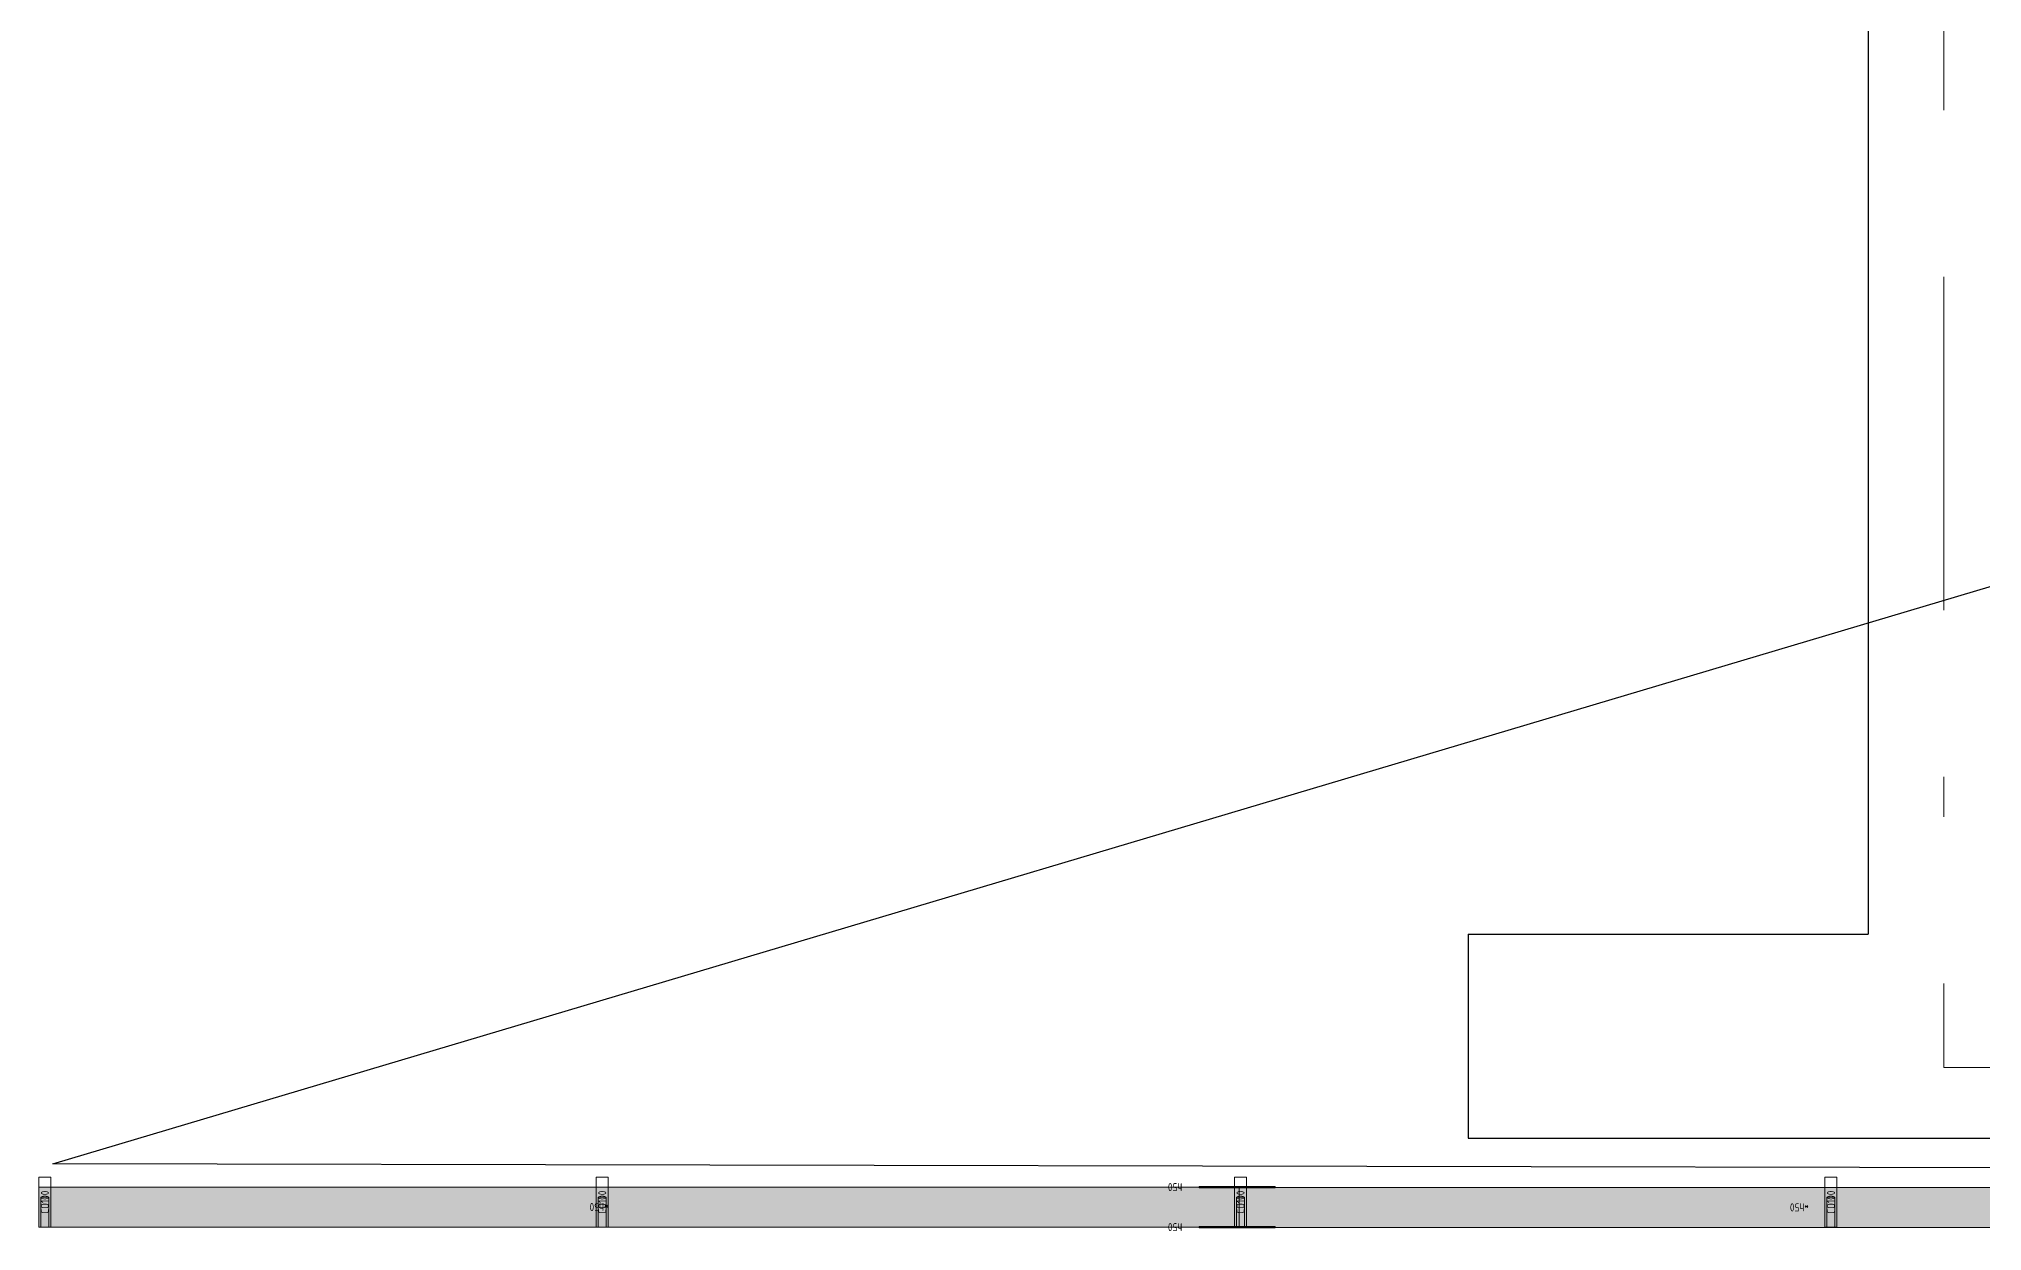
# Model space of a CAD drawing. Header units: metres. Extents: x -472 to 201, y -446 to -235.
# Drawn here: x -168.257 to -163.4, y -322.583 to -319.602 of the extents above; entities that cross this region are included whole.
import ezdxf
from ezdxf import colors
from ezdxf.entities.mleader import LeaderData, LeaderLine
from ezdxf.enums import TextEntityAlignment as Align
from ezdxf.math import Vec2, Vec3

# ---------------------------------------------------------------- set-up
doc = ezdxf.new("R2010")
doc.units = ezdxf.units.M
doc.header["$MEASUREMENT"] = 0
doc.linetypes.add('( Border )', pattern=[1.751, 0.5, -0.25, 0.5, -0.25, 0.001, -0.25])
doc.layers.add('Электрика', color=7, linetype='Continuous')
doc.styles.get("Standard").update_dxf_attribs({"font": 'txt.shx'})
doc.styles.add('Атрибут IEK', font='txt.shx', dxfattribs={"width": 0.8})
pattern_1 = [(0, (-1424.167, 32.5), (65, 54.1667), [86.6667, -43.3333]), (0, (-1424.167, 65), (65, 54.1667), [86.6667, -43.3333]), (90, (-1456.667, 43.333), (-65, 54.1667), [10.8333, -97.5]), (90, (-1435, 43.333), (-65, 54.1667), [10.8333, -97.5]), (45, (-1500, 6e-13), (65, 54.166667), [15.3205, -30.641, 15.3205, -857.9568]), (315, (-1435, 43.333), (65, -54.166667), [15.3205, -30.641, 15.3205, -857.9568])]

# ---------------------------------------------------------------- blocks, each defined once
blk = doc.blocks.new('*U309')
at = {"linetype": 'ByBlock', "lineweight": 0, "transparency": 33554559}
h = blk.add_hatch(dxfattribs=at)
h.set_pattern_fill('SLOTPERF', color=0, scale=130, pattern_type=2)
h.set_pattern_definition(pattern_1)
h.paths.add_polyline_path([(1500, 50), (-1500, 50), (-1500, -50), (1500, -50)])
at = {"color": 0, "linetype": 'ByBlock', "lineweight": -2}
blk.add_lwpolyline([(1500, 50), (-1500, 50), (-1500, -50), (1500, -50)], close=True, dxfattribs=at)
at = {"color": 0, "linetype": 'ByBlock', "lineweight": -2, "style": 'Атрибут IEK', "width": 0.8, "flags": 8}
blk.add_attdef('НАДПИСЬ', text='', height=20, dxfattribs=at).set_placement((100, 0), align=Align.MIDDLE_CENTER)
at = {"color": 0, "linetype": 'ByBlock', "lineweight": -2, "style": 'Атрибут IEK', "width": 0.8, "flags": 9}
for tag, p in [('НАИМЕНОВАНИЕ', (-1779.7, -89.7)), ('АРТИКУЛ', (-1779.7, -119.7))]:
    blk.add_attdef(tag, p, '', height=20, dxfattribs=at)
blk = doc.blocks.new('*U287')
at = {"color": 0, "linetype": 'ByBlock', "lineweight": -2}
for points in [[(-15, 0), (15, 0), (15, 125), (-15, 125), (-15, 0)], [(-10, 0), (-10, 75), (10, 75), (10, 0)]]:
    blk.add_lwpolyline(points, dxfattribs=at)
at = {"color": 0, "linetype": 'ByBlock', "lineweight": -2, "style": 'Атрибут IEK', "width": 0.8, "flags": 8}
blk.add_attdef('НАДПИСЬ', text='', height=20, rotation=90, dxfattribs=at).set_placement((0, 62.5), align=Align.MIDDLE_CENTER)
at = {"color": 0, "linetype": 'ByBlock', "lineweight": -2, "style": 'Атрибут IEK', "width": 0.8, "flags": 9}
for tag, p in [('НАИМЕНОВАНИЕ', (-279.7, -89.7)), ('АРТИКУЛ', (-279.7, -119.7))]:
    blk.add_attdef(tag, p, '', height=20, dxfattribs=at)
blk = doc.blocks.new('*U299')
at = {"linetype": 'ByBlock', "lineweight": 0, "transparency": 33554559}
h = blk.add_hatch(dxfattribs=at)
h.set_pattern_fill('SLOTPERF', color=0, scale=130, pattern_type=2)
h.set_pattern_definition(pattern_1)
h.paths.add_polyline_path([(1500, 50), (-1500, 50), (-1500, -50), (1500, -50)])
at = {"color": 0, "linetype": 'ByBlock', "lineweight": -2}
blk.add_lwpolyline([(1500, 50), (-1500, 50), (-1500, -50), (1500, -50)], close=True, dxfattribs=at)
at = {"color": 0, "linetype": 'ByBlock', "lineweight": -2, "style": 'Атрибут IEK', "width": 0.8, "flags": 8}
blk.add_attdef('НАДПИСЬ', text='', height=20, dxfattribs=at).set_placement((100, 0), align=Align.MIDDLE_CENTER)
at = {"color": 0, "linetype": 'ByBlock', "lineweight": -2, "style": 'Атрибут IEK', "width": 0.8, "flags": 9}
for tag, p in [('НАИМЕНОВАНИЕ', (-1779.7, -89.7)), ('АРТИКУЛ', (-1779.7, -119.7))]:
    blk.add_attdef(tag, p, '', height=20, dxfattribs=at)
blk = doc.blocks.new('*U286')
at = {"color": 0, "linetype": 'ByBlock', "lineweight": -2}
blk.add_lwpolyline([(-95, 0), (95, 0), (95, 3), (-95, 3)], close=True, dxfattribs=at)
at = {"color": 0, "linetype": 'ByBlock', "lineweight": -2, "style": 'Атрибут IEK', "width": 0.8, "flags": 8}
blk.add_attdef('НАДПИСЬ', text='', height=20, dxfattribs=at).set_placement((155, 1.5), align=Align.MIDDLE_CENTER)
at = {"color": 0, "linetype": 'ByBlock', "lineweight": -2, "style": 'Атрибут IEK', "width": 0.8, "flags": 9}
for tag, p in [('НАИМЕНОВАНИЕ', (-374.7, -114.7)), ('АРТИКУЛ', (-374.7, -144.7))]:
    blk.add_attdef(tag, p, '', height=20, dxfattribs=at)
blk = doc.blocks.new('*U303')
at = {"color": 0, "linetype": 'ByBlock', "lineweight": -2}
blk.add_lwpolyline([(-95, 0), (95, 0), (95, 3), (-95, 3)], close=True, dxfattribs=at)
at = {"color": 0, "linetype": 'ByBlock', "lineweight": -2, "style": 'Атрибут IEK', "width": 0.8, "flags": 8}
blk.add_attdef('НАДПИСЬ', text='', height=20, dxfattribs=at).set_placement((155, 1.5), align=Align.MIDDLE_CENTER)
at = {"color": 0, "linetype": 'ByBlock', "lineweight": -2, "style": 'Атрибут IEK', "width": 0.8, "flags": 9}
for tag, p in [('НАИМЕНОВАНИЕ', (-374.7, -114.7)), ('АРТИКУЛ', (-374.7, -144.7))]:
    blk.add_attdef(tag, p, '', height=20, dxfattribs=at)

msp = doc.modelspace()

# ---------------------------------------------------------------- linework, layer by layer
at = {"color": 1, "linetype": '( Border )', "lineweight": 13, "ltscale": 1.666667}
for p, q in [((-163.4953, -315.9301), (-163.4953, -322.1735)), ((-163.4953, -322.1735), (-160.6197, -322.1735))]:
    msp.add_line(p, q, dxfattribs=at)
at = {"color": 7, "linetype": 'Continuous', "lineweight": 30}
for p, q in [((-163.6844, -316.5404), (-163.6844, -321.8404)), ((-164.6844, -321.8404), (-164.6844, -322.3504)), ((-164.6844, -321.8404), (-163.6844, -321.8404)), ((-164.6844, -322.3504), (-159.4244, -322.3504))]:
    msp.add_line(p, q, dxfattribs=at)

# ---------------------------------------------------------------- block references
at = {"linetype": 'ByBlock', "lineweight": 13}
ref = msp.add_blockref('*U287', (-168.2418, -322.573), dxfattribs=dict(at, xscale=0.001, yscale=0.001, zscale=0.001))
ref.add_attrib('НАДПИСЬ', 'CO100', dxfattribs={"color": 0, "linetype": 'ByBlock', "lineweight": -2, "height": 0.02, "rotation": 90, "style": 'Атрибут IEK', "width": 0.8}).set_placement((-168.2418, -322.5105), align=Align.MIDDLE_CENTER)
ref = msp.add_blockref('*U287', (-166.8487, -322.573), dxfattribs=dict(at, xscale=0.001, yscale=0.001, zscale=0.001))
ref.add_attrib('НАДПИСЬ', 'CO100', dxfattribs={"color": 0, "linetype": 'ByBlock', "lineweight": -2, "height": 0.02, "rotation": 90, "style": 'Атрибут IEK', "width": 0.8}).set_placement((-166.8487, -322.5105), align=Align.MIDDLE_CENTER)
ref = msp.add_blockref('*U287', (-165.2534, -322.573), dxfattribs=dict(at, xscale=0.001, yscale=0.001, zscale=0.001))
ref.add_attrib('НАДПИСЬ', 'CO100', dxfattribs={"color": 0, "linetype": 'ByBlock', "lineweight": -2, "height": 0.02, "rotation": 90, "style": 'Атрибут IEK', "width": 0.8}).set_placement((-165.2534, -322.5105), align=Align.MIDDLE_CENTER)
ref = msp.add_blockref('*U287', (-163.7777, -322.573), dxfattribs=dict(at, xscale=0.001, yscale=0.001, zscale=0.001))
ref.add_attrib('НАДПИСЬ', 'CO100', dxfattribs={"color": 0, "linetype": 'ByBlock', "lineweight": -2, "height": 0.02, "rotation": 90, "style": 'Атрибут IEK', "width": 0.8}).set_placement((-163.7777, -322.5105), align=Align.MIDDLE_CENTER)
ref = msp.add_blockref('*U299', (-166.7567, -322.5228), dxfattribs=dict(at, xscale=0.001, yscale=0.001, zscale=0.001, rotation=180))
ref.add_attrib('НАДПИСЬ', '*h50', dxfattribs={"color": 0, "linetype": 'ByBlock', "lineweight": -2, "height": 0.02, "rotation": 180, "style": 'Атрибут IEK', "width": 0.8}).set_placement((-166.8567, -322.5228), align=Align.MIDDLE_CENTER)
ref = msp.add_blockref('*U303', (-165.262, -322.4714), dxfattribs=dict(at, xscale=0.001, yscale=0.001, zscale=0.001, rotation=180))
ref.add_attrib('НАДПИСЬ', 'h50', dxfattribs={"color": 0, "linetype": 'ByBlock', "lineweight": -2, "height": 0.02, "rotation": 180, "style": 'Атрибут IEK', "width": 0.8}).set_placement((-165.417, -322.4729), align=Align.MIDDLE_CENTER)
ref = msp.add_blockref('*U309', (-163.7567, -322.5236), dxfattribs=dict(at, xscale=0.001, yscale=0.001, zscale=0.001, rotation=180))
ref.add_attrib('НАДПИСЬ', '*h50', dxfattribs={"color": 0, "linetype": 'ByBlock', "lineweight": -2, "height": 0.02, "rotation": 180, "style": 'Атрибут IEK', "width": 0.8}).set_placement((-163.8567, -322.5236), align=Align.MIDDLE_CENTER)
ref = msp.add_blockref('*U286', (-165.262, -322.5715), dxfattribs=dict(at, xscale=0.001, yscale=0.001, zscale=0.001, rotation=180))
ref.add_attrib('НАДПИСЬ', 'h50', dxfattribs={"color": 0, "linetype": 'ByBlock', "lineweight": -2, "height": 0.02, "rotation": 180, "style": 'Атрибут IEK', "width": 0.8}).set_placement((-165.417, -322.573), align=Align.MIDDLE_CENTER)

# ---------------------------------------------------------------- leaders
at = {"layer": 'Электрика', "lineweight": 13}
ml = msp.add_multileader_mtext('Standard', dxfattribs=at)
ml.set_content('Лоток 100х50, \\Pкрепление С-образным подвесом, шаг 1.5м', color=256)
ml.set_leader_properties()
ml.build(insert=Vec2(0, 0))
ml.multileader.update_dxf_attribs({"text_right_attachment_type": 6, "dogleg_length": 0.36, "arrow_head_size": 0.18})
ctx = ml.context
ctx.base_point, ctx.char_height, ctx.arrow_head_size, ctx.landing_gap_size, ctx.plane_origin = Vec3(-158.6947, -319.6822), 0.18, 0.18, 0.09, Vec3(-160.6943, -324.7335)
ctx.right_attachment, ctx.text_align_type = 6, 2
notes = []
notes.append((ctx, [(0, (1, 1, 0), (-159.0547, -319.6822), (1, 0), 0.36, [(2, [(-149.7964, -316.6095), (-149.7775, -322.2393)], 0, []), (4, [(-159.3003, -322.433), (-168.2217, -322.4147)], 0, [])])]))
ctx.mtext.insert, ctx.mtext.width, ctx.mtext.alignment, ctx.mtext.flow_direction = Vec3(-151.9447, -319.5772), 10.739437, 3, 5
for ctx, leaders in notes:
    for number, flags, end, landing, length, lines in leaders:
        leader = LeaderData()
        leader.index, (leader.has_last_leader_line, leader.has_dogleg_vector, leader.attachment_direction) = number, flags
        leader.last_leader_point, leader.dogleg_vector, leader.dogleg_length = Vec3(end), Vec3(landing), length
        for number, points, colour, breaks in lines:
            line = LeaderLine()
            line.index, line.vertices, line.color, line.breaks = number, Vec3.list(points), colors.encode_raw_color(colour), breaks
            leader.lines.append(line)
        ctx.leaders.append(leader)

doc.saveas('drawing.dxf')
